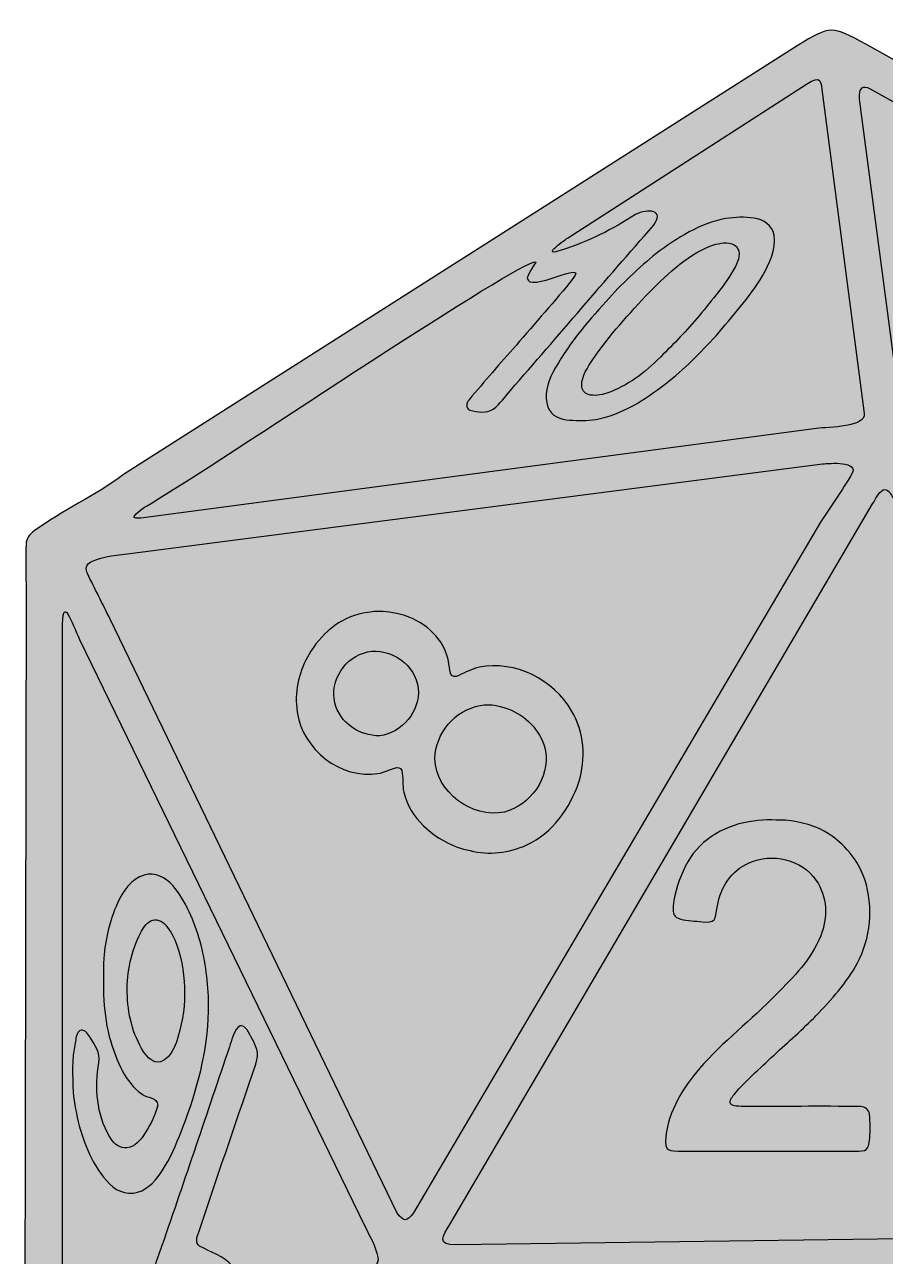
# Model space of a CAD drawing. Header units: centimetres. Extents: x 9.62 to 11.83, y -6.49 to -3.88.
# Drawn here: x 9.619 to 10.773, y -5.534 to -3.882 of the extents above; entities that cross this region are included whole.
import ezdxf

# ---------------------------------------------------------------- set-up
doc = ezdxf.new("R2010")
doc.units = ezdxf.units.CM
doc.header["$MEASUREMENT"] = 0
doc.layers.add('Layer 1', color=7, linetype='Continuous')

msp = doc.modelspace()

# ---------------------------------------------------------------- hatches: boundary and pattern name
at = {"layer": 'Layer 1', "true_color": 0x000000}
h = msp.add_hatch(color=18, dxfattribs=at)
edge = h.paths.add_edge_path()
edge.add_spline(control_points=[(10.65439, -3.91029), (10.70095, -3.88191), (10.69942, -3.88363), (10.74749, -3.90836), (10.74749, -3.90836), (11.76691, -4.47892), (11.76691, -4.47892), (11.77926, -4.48574), (11.79283, -4.49522), (11.79476, -4.51037), (11.79476, -4.51037), (11.81209, -5.77767), (11.81209, -5.77767), (11.81209, -5.81195), (11.82601, -5.88092), (11.78921, -5.89856), (11.78921, -5.89856), (10.87917, -6.44249), (10.87917, -6.44249), (10.83407, -6.46963), (10.8106, -6.48848), (10.77433, -6.46976), (10.77433, -6.46976), (9.67773, -5.90347), (9.67773, -5.90347), (9.66039, -5.89452), (9.64104, -5.88779), (9.62782, -5.8727), (9.62102, -5.86533), (9.61943, -5.85496), (9.61889, -5.84535), (9.61889, -5.84535), (9.62088, -4.64025), (9.62088, -4.64025), (9.62062, -4.61973), (9.62016, -4.5992), (9.6208, -4.57869), (9.62077, -4.57117), (9.62571, -4.56496), (9.63165, -4.56093), (9.66988, -4.53307), (9.71361, -4.51386), (9.75142, -4.48537), (9.75142, -4.48537), (10.65439, -3.91029), (10.65439, -3.91029)], knot_values=[0, 0, 0, 0, 0.0666667, 0.0666667, 0.0666667, 0.1333333, 0.1333333, 0.1333333, 0.2, 0.2, 0.2, 0.2666667, 0.2666667, 0.2666667, 0.3333333, 0.3333333, 0.3333333, 0.4, 0.4, 0.4, 0.4666667, 0.4666667, 0.4666667, 0.5333333, 0.5333333, 0.5333333, 0.6, 0.6, 0.6, 0.6666667, 0.6666667, 0.6666667, 0.7333333, 0.7333333, 0.7333333, 0.8, 0.8, 0.8, 0.8666667, 0.8666667, 0.8666667, 0.9333333, 0.9333333, 0.9333333, 1, 1, 1, 1], degree=3, periodic=1)
h = msp.add_hatch(color=18, dxfattribs=at)
edge = h.paths.add_edge_path()
edge.add_spline(control_points=[(10.66702, -3.96157), (10.66702, -3.96157), (10.34648, -4.16819), (10.34648, -4.16819), (10.33923, -4.17309), (10.30904, -4.19499), (10.33984, -4.1837), (10.3746, -4.17304), (10.40723, -4.15617), (10.43781, -4.13663), (10.45383, -4.12823), (10.47803, -4.12995), (10.4616, -4.15135), (10.39714, -4.22451), (10.3344, -4.29917), (10.26996, -4.37236), (10.26277, -4.38111), (10.25612, -4.3906), (10.24696, -4.39747), (10.23777, -4.40356), (10.22566, -4.40183), (10.21566, -4.39902), (10.20952, -4.39676), (10.21079, -4.38869), (10.21465, -4.3849), (10.23531, -4.36038), (10.25614, -4.33606), (10.27759, -4.31224), (10.30282, -4.28184), (10.32995, -4.25307), (10.35422, -4.22192), (10.37526, -4.19593), (10.29274, -4.24357), (10.29268, -4.22142), (10.29607, -4.2068), (10.31459, -4.19412), (10.29547, -4.20259), (10.23335, -4.23012), (9.85159, -4.48754), (9.78237, -4.52746), (9.77711, -4.53049), (9.75281, -4.5466), (9.77443, -4.54373), (9.77443, -4.54373), (10.68018, -4.42359), (10.68018, -4.42359), (10.69689, -4.42137), (10.74671, -4.4217), (10.74433, -4.40341), (10.74433, -4.40341), (10.68842, -3.97545), (10.68842, -3.97545), (10.68603, -3.95709), (10.68702, -3.94868), (10.66702, -3.96157)], knot_values=[0, 0, 0, 0, 0.0555556, 0.0555556, 0.0555556, 0.1111111, 0.1111111, 0.1111111, 0.1666667, 0.1666667, 0.1666667, 0.2222222, 0.2222222, 0.2222222, 0.2777778, 0.2777778, 0.2777778, 0.3333333, 0.3333333, 0.3333333, 0.3888889, 0.3888889, 0.3888889, 0.4444444, 0.4444444, 0.4444444, 0.5, 0.5, 0.5, 0.5555556, 0.5555556, 0.5555556, 0.6111111, 0.6111111, 0.6111111, 0.6666667, 0.6666667, 0.6666667, 0.7222222, 0.7222222, 0.7222222, 0.7777778, 0.7777778, 0.7777778, 0.8333333, 0.8333333, 0.8333333, 0.8888889, 0.8888889, 0.8888889, 0.9444444, 0.9444444, 0.9444444, 1, 1, 1, 1], degree=3, periodic=1)
h = msp.add_hatch(color=18, dxfattribs=at)
edge = h.paths.add_edge_path()
edge.add_spline(control_points=[(10.74021, -3.99874), (10.74021, -3.99874), (10.7933, -4.40104), (10.7933, -4.40104), (10.7969, -4.4175), (10.82242, -4.41477), (10.83607, -4.41615), (10.83607, -4.41615), (11.61496, -4.48366), (11.61496, -4.48366), (11.62978, -4.48494), (11.68854, -4.491), (11.65674, -4.47324), (11.65674, -4.47324), (10.75207, -3.96806), (10.75207, -3.96806), (10.73151, -3.95658), (10.73899, -3.98954), (10.74021, -3.99874)], knot_values=[0, 0, 0, 0, 0.1666667, 0.1666667, 0.1666667, 0.3333333, 0.3333333, 0.3333333, 0.5, 0.5, 0.5, 0.6666667, 0.6666667, 0.6666667, 0.8333333, 0.8333333, 0.8333333, 1, 1, 1, 1], degree=3, periodic=1)
h = msp.add_hatch(color=18, dxfattribs=at)
edge = h.paths.add_edge_path()
edge.add_spline(control_points=[(10.55876, -4.142), (10.57126, -4.13988), (10.58418, -4.13977), (10.59677, -4.14139), (10.60881, -4.14319), (10.62147, -4.15122), (10.62346, -4.16409), (10.62675, -4.1837), (10.6169, -4.20199), (10.60802, -4.2187), (10.59048, -4.2478), (10.56734, -4.27289), (10.54584, -4.29904), (10.52431, -4.32161), (10.50299, -4.3447), (10.47788, -4.36341), (10.45029, -4.38512), (10.41947, -4.40484), (10.38443, -4.41144), (10.37278, -4.41315), (10.36093, -4.41271), (10.3492, -4.41238), (10.33755, -4.41192), (10.32486, -4.4065), (10.32027, -4.39503), (10.31468, -4.3795), (10.31988, -4.36253), (10.3269, -4.34834), (10.3458, -4.31318), (10.37151, -4.28221), (10.39857, -4.25309), (10.41868, -4.22945), (10.44171, -4.20848), (10.4656, -4.18874), (10.49352, -4.16795), (10.52396, -4.14832), (10.55876, -4.142)], knot_values=[0, 0, 0, 0, 0.0833333, 0.0833333, 0.0833333, 0.1666667, 0.1666667, 0.1666667, 0.25, 0.25, 0.25, 0.3333333, 0.3333333, 0.3333333, 0.4166667, 0.4166667, 0.4166667, 0.5, 0.5, 0.5, 0.5833333, 0.5833333, 0.5833333, 0.6666667, 0.6666667, 0.6666667, 0.75, 0.75, 0.75, 0.8333333, 0.8333333, 0.8333333, 0.9166667, 0.9166667, 0.9166667, 1, 1, 1, 1], degree=3, periodic=1)
h = msp.add_hatch(color=18, dxfattribs=at)
edge = h.paths.add_edge_path()
edge.add_spline(control_points=[(10.54545, -4.1765), (10.50959, -4.1876), (10.48228, -4.21491), (10.45636, -4.2407), (10.42936, -4.26938), (10.4025, -4.29847), (10.38032, -4.33112), (10.37379, -4.34185), (10.36536, -4.35275), (10.36563, -4.36593), (10.36545, -4.37132), (10.36916, -4.37621), (10.37425, -4.37779), (10.38247, -4.38045), (10.3914, -4.37863), (10.3994, -4.37604), (10.42701, -4.36648), (10.45086, -4.34843), (10.47106, -4.32766), (10.48932, -4.31018), (10.50652, -4.2916), (10.52306, -4.27246), (10.54028, -4.25118), (10.55839, -4.2303), (10.57166, -4.20622), (10.57552, -4.19813), (10.57975, -4.18729), (10.57295, -4.17955), (10.56569, -4.17249), (10.55435, -4.17424), (10.54545, -4.1765)], knot_values=[0, 0, 0, 0, 0.1, 0.1, 0.1, 0.2, 0.2, 0.2, 0.3, 0.3, 0.3, 0.4, 0.4, 0.4, 0.5, 0.5, 0.5, 0.6, 0.6, 0.6, 0.7, 0.7, 0.7, 0.8, 0.8, 0.8, 0.9, 0.9, 0.9, 1, 1, 1, 1], degree=3, periodic=1)
h = msp.add_hatch(color=18, dxfattribs=at)
edge = h.paths.add_edge_path()
edge.add_spline(control_points=[(10.68829, -4.47109), (10.68829, -4.47109), (9.76344, -4.59067), (9.76344, -4.59067), (9.74471, -4.59339), (9.72515, -4.5942), (9.70771, -4.60227), (9.70153, -4.60486), (9.6999, -4.61258), (9.70319, -4.61813), (9.71302, -4.63859), (9.72348, -4.65874), (9.7335, -4.6791), (9.7335, -4.6791), (10.11769, -5.47492), (10.11769, -5.47492), (10.12704, -5.48797), (10.13094, -5.4874), (10.14028, -5.47527), (10.14028, -5.47527), (10.6857, -4.54908), (10.6857, -4.54908), (10.6993, -4.52726), (10.71472, -4.50684), (10.72777, -4.48434), (10.73774, -4.46714), (10.69783, -4.46986), (10.68829, -4.47109)], knot_values=[0, 0, 0, 0, 0.1111111, 0.1111111, 0.1111111, 0.2222222, 0.2222222, 0.2222222, 0.3333333, 0.3333333, 0.3333333, 0.4444444, 0.4444444, 0.4444444, 0.5555556, 0.5555556, 0.5555556, 0.6666667, 0.6666667, 0.6666667, 0.7777778, 0.7777778, 0.7777778, 0.8888889, 0.8888889, 0.8888889, 1, 1, 1, 1], degree=3, periodic=1)
h = msp.add_hatch(color=18, dxfattribs=at)
edge = h.paths.add_edge_path()
edge.add_spline(control_points=[(10.75547, -4.52469), (10.75547, -4.52469), (10.18894, -5.49093), (10.18894, -5.49093), (10.1793, -5.50738), (10.16988, -5.51843), (10.19785, -5.51806), (10.19785, -5.51806), (11.39336, -5.50227), (11.39336, -5.50227), (11.39654, -5.50216), (11.39902, -5.49997), (11.40154, -5.49832), (11.40058, -5.48986), (11.3956, -5.48282), (11.39091, -5.47602), (11.39091, -5.47602), (10.78185, -4.51452), (10.78185, -4.51452), (10.77927, -4.51018), (10.77565, -4.50454), (10.76975, -4.50564), (10.76264, -4.5098), (10.75983, -4.51814), (10.75547, -4.52469)], knot_values=[0, 0, 0, 0, 0.125, 0.125, 0.125, 0.25, 0.25, 0.25, 0.375, 0.375, 0.375, 0.5, 0.5, 0.5, 0.625, 0.625, 0.625, 0.75, 0.75, 0.75, 0.875, 0.875, 0.875, 1, 1, 1, 1], degree=3, periodic=1)
h = msp.add_hatch(color=18, dxfattribs=at)
edge = h.paths.add_edge_path()
edge.add_spline(control_points=[(9.66948, -4.69504), (9.66948, -4.69504), (9.66948, -5.78953), (9.66948, -5.78953), (9.66948, -5.80559), (9.67273, -5.80506), (9.68569, -5.79708), (9.68569, -5.79708), (10.07812, -5.55541), (10.07812, -5.55541), (10.08503, -5.55074), (10.0942, -5.5446), (10.09247, -5.53495), (10.08946, -5.52001), (10.08133, -5.50676), (10.07496, -5.4931), (10.07496, -5.4931), (9.69258, -4.70627), (9.69258, -4.70627), (9.6818, -4.68505), (9.66908, -4.64136), (9.66948, -4.69504)], knot_values=[0, 0, 0, 0, 0.1428571, 0.1428571, 0.1428571, 0.2857143, 0.2857143, 0.2857143, 0.4285714, 0.4285714, 0.4285714, 0.5714286, 0.5714286, 0.5714286, 0.7142857, 0.7142857, 0.7142857, 0.8571429, 0.8571429, 0.8571429, 1, 1, 1, 1], degree=3, periodic=1)
h = msp.add_hatch(color=18, dxfattribs=at)
edge = h.paths.add_edge_path()
edge.add_spline(control_points=[(10.07843, -4.67043), (10.08964, -4.6678), (10.10115, -4.66839), (10.11231, -4.67085), (10.14151, -4.67467), (10.16936, -4.69294), (10.18201, -4.71989), (10.18697, -4.72987), (10.1873, -4.74116), (10.18969, -4.7518), (10.19046, -4.75709), (10.19701, -4.75698), (10.20066, -4.75481), (10.20958, -4.75042), (10.21855, -4.74581), (10.22838, -4.74377), (10.27654, -4.73417), (10.32789, -4.75996), (10.35207, -4.80202), (10.36883, -4.83054), (10.37186, -4.8664), (10.36162, -4.89767), (10.35023, -4.93307), (10.32615, -4.9659), (10.292, -4.98202), (10.2683, -4.99233), (10.24121, -4.99614), (10.21594, -4.98965), (10.19234, -4.98529), (10.17087, -4.97281), (10.15364, -4.95636), (10.1408, -4.94414), (10.13116, -4.92838), (10.12712, -4.91109), (10.12493, -4.90162), (10.12666, -4.89171), (10.1244, -4.88227), (10.12324, -4.8778), (10.11804, -4.87758), (10.11447, -4.87914), (10.1046, -4.88267), (10.0947, -4.88725), (10.08396, -4.88686), (10.03263, -4.88982), (9.98491, -4.84492), (9.98318, -4.79382), (9.9814, -4.76853), (9.98923, -4.74325), (10.00263, -4.72198), (10.0195, -4.69555), (10.04645, -4.6739), (10.07843, -4.67043)], knot_values=[0, 0, 0, 0, 0.0588235, 0.0588235, 0.0588235, 0.1176471, 0.1176471, 0.1176471, 0.1764706, 0.1764706, 0.1764706, 0.2352941, 0.2352941, 0.2352941, 0.2941176, 0.2941176, 0.2941176, 0.3529412, 0.3529412, 0.3529412, 0.4117647, 0.4117647, 0.4117647, 0.4705882, 0.4705882, 0.4705882, 0.5294118, 0.5294118, 0.5294118, 0.5882353, 0.5882353, 0.5882353, 0.6470588, 0.6470588, 0.6470588, 0.7058824, 0.7058824, 0.7058824, 0.7647059, 0.7647059, 0.7647059, 0.8235294, 0.8235294, 0.8235294, 0.8823529, 0.8823529, 0.8823529, 0.9411765, 0.9411765, 0.9411765, 1, 1, 1, 1], degree=3, periodic=1)
h = msp.add_hatch(color=18, dxfattribs=at)
edge = h.paths.add_edge_path()
edge.add_spline(control_points=[(10.07852, -4.72316), (10.04869, -4.72921), (10.02733, -4.76169), (10.03472, -4.79139), (10.04099, -4.81797), (10.0681, -4.83633), (10.09481, -4.83554), (10.12479, -4.83198), (10.14942, -4.80227), (10.14635, -4.77204), (10.14284, -4.74062), (10.10927, -4.71676), (10.07852, -4.72316)], knot_values=[0, 0, 0, 0, 0.25, 0.25, 0.25, 0.5, 0.5, 0.5, 0.75, 0.75, 0.75, 1, 1, 1, 1], degree=3, periodic=1)
h = msp.add_hatch(color=18, dxfattribs=at)
edge = h.paths.add_edge_path()
edge.add_spline(control_points=[(10.22945, -4.79516), (10.19579, -4.80047), (10.1696, -4.8324), (10.16879, -4.86605), (10.17037, -4.9112), (10.21814, -4.94682), (10.26189, -4.93785), (10.29674, -4.92919), (10.32308, -4.89197), (10.317, -4.85611), (10.3124, -4.8317), (10.29387, -4.81141), (10.27156, -4.80141), (10.25827, -4.79641), (10.24371, -4.79146), (10.22945, -4.79516)], knot_values=[0, 0, 0, 0, 0.2, 0.2, 0.2, 0.4, 0.4, 0.4, 0.6, 0.6, 0.6, 0.8, 0.8, 0.8, 1, 1, 1, 1], degree=3, periodic=1)
h = msp.add_hatch(color=18, dxfattribs=at)
edge = h.paths.add_edge_path()
edge.add_spline(control_points=[(10.58958, -4.95107), (10.6057, -4.94739), (10.62237, -4.94853), (10.63877, -4.94893), (10.65928, -4.95097), (10.68, -4.95614), (10.69746, -4.96755), (10.71713, -4.98082), (10.73345, -4.99952), (10.74257, -5.02154), (10.75692, -5.05775), (10.75415, -5.09964), (10.73808, -5.13482), (10.72439, -5.16202), (10.70424, -5.18529), (10.68331, -5.20715), (10.66542, -5.22575), (10.6462, -5.24299), (10.62693, -5.26014), (10.608, -5.27909), (10.58701, -5.29606), (10.56977, -5.3167), (10.56714, -5.32032), (10.56284, -5.32493), (10.56545, -5.32969), (10.56944, -5.33269), (10.57473, -5.33243), (10.57947, -5.33263), (10.63285, -5.33306), (10.68623, -5.33184), (10.73959, -5.33291), (10.74534, -5.33278), (10.75067, -5.33703), (10.75122, -5.34289), (10.75257, -5.35351), (10.75214, -5.3643), (10.75181, -5.375), (10.74987, -5.39309), (10.74782, -5.39201), (10.73084, -5.39281), (10.65412, -5.39287), (10.57738, -5.39279), (10.50066, -5.39283), (10.48262, -5.3917), (10.47645, -5.39462), (10.47838, -5.37291), (10.48222, -5.33835), (10.50132, -5.3078), (10.52334, -5.28181), (10.55486, -5.24589), (10.59302, -5.21674), (10.62627, -5.18257), (10.64967, -5.15936), (10.67345, -5.13493), (10.68592, -5.10385), (10.69551, -5.07995), (10.69509, -5.05062), (10.67961, -5.02926), (10.66068, -5.00106), (10.62026, -4.99213), (10.58999, -5.00612), (10.56653, -5.0156), (10.55115, -5.03929), (10.54769, -5.0638), (10.54319, -5.08363), (10.54771, -5.0871), (10.52347, -5.08486), (10.51395, -5.0833), (10.50393, -5.08381), (10.49483, -5.08034), (10.48818, -5.07777), (10.48764, -5.06964), (10.48829, -5.06359), (10.48998, -5.0451), (10.49641, -5.02729), (10.50448, -5.01071), (10.5204, -4.97807), (10.55407, -4.95623), (10.58958, -4.95107)], knot_values=[0, 0, 0, 0, 0.0384615, 0.0384615, 0.0384615, 0.0769231, 0.0769231, 0.0769231, 0.1153846, 0.1153846, 0.1153846, 0.1538462, 0.1538462, 0.1538462, 0.1923077, 0.1923077, 0.1923077, 0.2307692, 0.2307692, 0.2307692, 0.2692308, 0.2692308, 0.2692308, 0.3076923, 0.3076923, 0.3076923, 0.3461538, 0.3461538, 0.3461538, 0.3846154, 0.3846154, 0.3846154, 0.4230769, 0.4230769, 0.4230769, 0.4615385, 0.4615385, 0.4615385, 0.5, 0.5, 0.5, 0.5384615, 0.5384615, 0.5384615, 0.5769231, 0.5769231, 0.5769231, 0.6153846, 0.6153846, 0.6153846, 0.6538462, 0.6538462, 0.6538462, 0.6923077, 0.6923077, 0.6923077, 0.7307692, 0.7307692, 0.7307692, 0.7692308, 0.7692308, 0.7692308, 0.8076923, 0.8076923, 0.8076923, 0.8461538, 0.8461538, 0.8461538, 0.8846154, 0.8846154, 0.8846154, 0.9230769, 0.9230769, 0.9230769, 0.9615385, 0.9615385, 0.9615385, 1, 1, 1, 1], degree=3, periodic=1)
h = msp.add_hatch(color=18, dxfattribs=at)
edge = h.paths.add_edge_path()
edge.add_spline(control_points=[(9.77932, -5.02233), (9.79338, -5.01823), (9.80803, -5.02582), (9.81731, -5.03615), (9.83547, -5.05775), (9.84639, -5.08442), (9.85402, -5.11133), (9.86146, -5.13866), (9.86516, -5.16696), (9.86542, -5.19516), (9.86593, -5.24853), (9.85288, -5.30142), (9.83433, -5.35142), (9.82705, -5.37002), (9.82068, -5.3891), (9.81066, -5.40647), (9.80285, -5.42005), (9.79424, -5.43397), (9.78099, -5.44292), (9.76798, -5.45183), (9.74921, -5.45062), (9.73719, -5.44051), (9.72486, -5.42996), (9.71556, -5.41636), (9.70852, -5.40184), (9.69433, -5.37443), (9.68729, -5.34388), (9.68385, -5.31337), (9.68308, -5.29152), (9.68207, -5.26935), (9.68653, -5.24779), (9.68778, -5.24231), (9.6876, -5.23536), (9.69225, -5.23146), (9.69839, -5.22779), (9.70324, -5.23468), (9.7062, -5.23915), (9.71249, -5.24959), (9.72089, -5.26084), (9.71844, -5.27381), (9.71267, -5.3071), (9.71524, -5.34311), (9.7325, -5.37283), (9.73679, -5.38017), (9.7434, -5.38783), (9.75263, -5.388), (9.76324, -5.38923), (9.77162, -5.38103), (9.77711, -5.37294), (9.78583, -5.36009), (9.79384, -5.34614), (9.79726, -5.33087), (9.79735, -5.31975), (9.78287, -5.32157), (9.77623, -5.31637), (9.75318, -5.29975), (9.74223, -5.27194), (9.73427, -5.24564), (9.72335, -5.20946), (9.72392, -5.17131), (9.72493, -5.13392), (9.72715, -5.10857), (9.73258, -5.08332), (9.74329, -5.06014), (9.75041, -5.04402), (9.76158, -5.02762), (9.77932, -5.02233)], knot_values=[0, 0, 0, 0, 0.0454545, 0.0454545, 0.0454545, 0.0909091, 0.0909091, 0.0909091, 0.1363636, 0.1363636, 0.1363636, 0.1818182, 0.1818182, 0.1818182, 0.2272727, 0.2272727, 0.2272727, 0.2727273, 0.2727273, 0.2727273, 0.3181818, 0.3181818, 0.3181818, 0.3636364, 0.3636364, 0.3636364, 0.4090909, 0.4090909, 0.4090909, 0.4545455, 0.4545455, 0.4545455, 0.5, 0.5, 0.5, 0.5454545, 0.5454545, 0.5454545, 0.5909091, 0.5909091, 0.5909091, 0.6363636, 0.6363636, 0.6363636, 0.6818182, 0.6818182, 0.6818182, 0.7272727, 0.7272727, 0.7272727, 0.7727273, 0.7727273, 0.7727273, 0.8181818, 0.8181818, 0.8181818, 0.8636364, 0.8636364, 0.8636364, 0.9090909, 0.9090909, 0.9090909, 0.9545455, 0.9545455, 0.9545455, 1, 1, 1, 1], degree=3, periodic=1)
h = msp.add_hatch(color=18, dxfattribs=at)
edge = h.paths.add_edge_path()
edge.add_spline(control_points=[(9.7882, -5.08383), (9.78175, -5.08736), (9.77759, -5.09381), (9.77421, -5.10015), (9.76147, -5.12458), (9.75581, -5.15241), (9.75647, -5.17987), (9.75671, -5.20759), (9.76346, -5.23575), (9.7784, -5.25931), (9.78331, -5.2667), (9.79114, -5.27532), (9.80101, -5.27286), (9.81239, -5.2688), (9.81801, -5.25687), (9.82224, -5.24643), (9.83672, -5.2047), (9.83709, -5.15827), (9.82305, -5.11638), (9.81948, -5.1067), (9.81467, -5.09732), (9.80792, -5.08949), (9.80323, -5.08405), (9.79511, -5.07986), (9.7882, -5.08383)], knot_values=[0, 0, 0, 0, 0.125, 0.125, 0.125, 0.25, 0.25, 0.25, 0.375, 0.375, 0.375, 0.5, 0.5, 0.5, 0.625, 0.625, 0.625, 0.75, 0.75, 0.75, 0.875, 0.875, 0.875, 1, 1, 1, 1], degree=3, periodic=1)
h = msp.add_hatch(color=18, dxfattribs=at)
edge = h.paths.add_edge_path()
edge.add_spline(control_points=[(9.90475, -5.22663), (9.90859, -5.22224), (9.91469, -5.22582), (9.91697, -5.23003), (9.92201, -5.23843), (9.92703, -5.24705), (9.93008, -5.25641), (9.9333, -5.26703), (9.92795, -5.27747), (9.92475, -5.2874), (9.90063, -5.35866), (9.87608, -5.42978), (9.8522, -5.50115), (9.85003, -5.50701), (9.84672, -5.51565), (9.85332, -5.51993), (9.86799, -5.52837), (9.88595, -5.53286), (9.89688, -5.5467), (9.90225, -5.55362), (9.89907, -5.56254), (9.89661, -5.56995), (9.89402, -5.57695), (9.89238, -5.58489), (9.88677, -5.59018), (9.88113, -5.59429), (9.87435, -5.59035), (9.86911, -5.58761), (9.85639, -5.58081), (9.84161, -5.5739), (9.82698, -5.57868), (9.81952, -5.58035), (9.81092, -5.58612), (9.8036, -5.5812), (9.79504, -5.57357), (9.79048, -5.56129), (9.79292, -5.54995), (9.79515, -5.53942), (9.79941, -5.52949), (9.80285, -5.51933), (9.83345, -5.43055), (9.86339, -5.34157), (9.89343, -5.2526), (9.89668, -5.2438), (9.89856, -5.23395), (9.90475, -5.22663)], knot_values=[0, 0, 0, 0, 0.0666667, 0.0666667, 0.0666667, 0.1333333, 0.1333333, 0.1333333, 0.2, 0.2, 0.2, 0.2666667, 0.2666667, 0.2666667, 0.3333333, 0.3333333, 0.3333333, 0.4, 0.4, 0.4, 0.4666667, 0.4666667, 0.4666667, 0.5333333, 0.5333333, 0.5333333, 0.6, 0.6, 0.6, 0.6666667, 0.6666667, 0.6666667, 0.7333333, 0.7333333, 0.7333333, 0.8, 0.8, 0.8, 0.8666667, 0.8666667, 0.8666667, 0.9333333, 0.9333333, 0.9333333, 1, 1, 1, 1], degree=3, periodic=1)

# ---------------------------------------------------------------- linework, layer by layer
at = {"layer": 'Layer 1'}
for points, knots in [([(10.65439, -3.91029), (10.70095, -3.88191), (10.69942, -3.88363), (10.74749, -3.90836), (10.74749, -3.90836), (11.76691, -4.47892), (11.76691, -4.47892), (11.77926, -4.48574), (11.79283, -4.49522), (11.79476, -4.51037), (11.79476, -4.51037), (11.81209, -5.77767), (11.81209, -5.77767), (11.81209, -5.81195), (11.82601, -5.88092), (11.78921, -5.89856), (11.78921, -5.89856), (10.87917, -6.44249), (10.87917, -6.44249), (10.83407, -6.46963), (10.8106, -6.48848), (10.77433, -6.46976), (10.77433, -6.46976), (9.67773, -5.90347), (9.67773, -5.90347), (9.66039, -5.89452), (9.64104, -5.88779), (9.62782, -5.8727), (9.62102, -5.86533), (9.61943, -5.85496), (9.61889, -5.84535), (9.61889, -5.84535), (9.62088, -4.64025), (9.62088, -4.64025), (9.62062, -4.61973), (9.62016, -4.5992), (9.6208, -4.57869), (9.62077, -4.57117), (9.62571, -4.56496), (9.63165, -4.56093), (9.66988, -4.53307), (9.71361, -4.51386), (9.75142, -4.48537), (9.75142, -4.48537), (10.65439, -3.91029), (10.65439, -3.91029)], [0, 0, 0, 0, 0.0666667, 0.0666667, 0.0666667, 0.1333333, 0.1333333, 0.1333333, 0.2, 0.2, 0.2, 0.2666667, 0.2666667, 0.2666667, 0.3333333, 0.3333333, 0.3333333, 0.4, 0.4, 0.4, 0.4666667, 0.4666667, 0.4666667, 0.5333333, 0.5333333, 0.5333333, 0.6, 0.6, 0.6, 0.6666667, 0.6666667, 0.6666667, 0.7333333, 0.7333333, 0.7333333, 0.8, 0.8, 0.8, 0.8666667, 0.8666667, 0.8666667, 0.9333333, 0.9333333, 0.9333333, 1, 1, 1, 1]), ([(10.66702, -3.96157), (10.66702, -3.96157), (10.34648, -4.16819), (10.34648, -4.16819), (10.33923, -4.17309), (10.30904, -4.19499), (10.33984, -4.1837), (10.3746, -4.17304), (10.40723, -4.15617), (10.43781, -4.13663), (10.45383, -4.12823), (10.47803, -4.12995), (10.4616, -4.15135), (10.39714, -4.22451), (10.3344, -4.29917), (10.26996, -4.37236), (10.26277, -4.38111), (10.25612, -4.3906), (10.24696, -4.39747), (10.23777, -4.40356), (10.22566, -4.40183), (10.21566, -4.39902), (10.20952, -4.39676), (10.21079, -4.38869), (10.21465, -4.3849), (10.23531, -4.36038), (10.25614, -4.33606), (10.27759, -4.31224), (10.30282, -4.28184), (10.32995, -4.25307), (10.35422, -4.22192), (10.37526, -4.19593), (10.29274, -4.24357), (10.29268, -4.22142), (10.29607, -4.2068), (10.31459, -4.19412), (10.29547, -4.20259), (10.23335, -4.23012), (9.85159, -4.48754), (9.78237, -4.52746), (9.77711, -4.53049), (9.75281, -4.5466), (9.77443, -4.54373), (9.77443, -4.54373), (10.68018, -4.42359), (10.68018, -4.42359), (10.69689, -4.42137), (10.74671, -4.4217), (10.74433, -4.40341), (10.74433, -4.40341), (10.68842, -3.97545), (10.68842, -3.97545), (10.68603, -3.95709), (10.68702, -3.94868), (10.66702, -3.96157)], [0, 0, 0, 0, 0.0555556, 0.0555556, 0.0555556, 0.1111111, 0.1111111, 0.1111111, 0.1666667, 0.1666667, 0.1666667, 0.2222222, 0.2222222, 0.2222222, 0.2777778, 0.2777778, 0.2777778, 0.3333333, 0.3333333, 0.3333333, 0.3888889, 0.3888889, 0.3888889, 0.4444444, 0.4444444, 0.4444444, 0.5, 0.5, 0.5, 0.5555556, 0.5555556, 0.5555556, 0.6111111, 0.6111111, 0.6111111, 0.6666667, 0.6666667, 0.6666667, 0.7222222, 0.7222222, 0.7222222, 0.7777778, 0.7777778, 0.7777778, 0.8333333, 0.8333333, 0.8333333, 0.8888889, 0.8888889, 0.8888889, 0.9444444, 0.9444444, 0.9444444, 1, 1, 1, 1]), ([(10.74021, -3.99874), (10.74021, -3.99874), (10.7933, -4.40104), (10.7933, -4.40104), (10.7969, -4.4175), (10.82242, -4.41477), (10.83607, -4.41615), (10.83607, -4.41615), (11.61496, -4.48366), (11.61496, -4.48366), (11.62978, -4.48494), (11.68854, -4.491), (11.65674, -4.47324), (11.65674, -4.47324), (10.75207, -3.96806), (10.75207, -3.96806), (10.73151, -3.95658), (10.73899, -3.98954), (10.74021, -3.99874)], [0, 0, 0, 0, 0.1666667, 0.1666667, 0.1666667, 0.3333333, 0.3333333, 0.3333333, 0.5, 0.5, 0.5, 0.6666667, 0.6666667, 0.6666667, 0.8333333, 0.8333333, 0.8333333, 1, 1, 1, 1]), ([(10.55876, -4.142), (10.57126, -4.13988), (10.58418, -4.13977), (10.59677, -4.14139), (10.60881, -4.14319), (10.62147, -4.15122), (10.62346, -4.16409), (10.62675, -4.1837), (10.6169, -4.20199), (10.60802, -4.2187), (10.59048, -4.2478), (10.56734, -4.27289), (10.54584, -4.29904), (10.52431, -4.32161), (10.50299, -4.3447), (10.47788, -4.36341), (10.45029, -4.38512), (10.41947, -4.40484), (10.38443, -4.41144), (10.37278, -4.41315), (10.36093, -4.41271), (10.3492, -4.41238), (10.33755, -4.41192), (10.32486, -4.4065), (10.32027, -4.39503), (10.31468, -4.3795), (10.31988, -4.36253), (10.3269, -4.34834), (10.3458, -4.31318), (10.37151, -4.28221), (10.39857, -4.25309), (10.41868, -4.22945), (10.44171, -4.20848), (10.4656, -4.18874), (10.49352, -4.16795), (10.52396, -4.14832), (10.55876, -4.142)], [0, 0, 0, 0, 0.0833333, 0.0833333, 0.0833333, 0.1666667, 0.1666667, 0.1666667, 0.25, 0.25, 0.25, 0.3333333, 0.3333333, 0.3333333, 0.4166667, 0.4166667, 0.4166667, 0.5, 0.5, 0.5, 0.5833333, 0.5833333, 0.5833333, 0.6666667, 0.6666667, 0.6666667, 0.75, 0.75, 0.75, 0.8333333, 0.8333333, 0.8333333, 0.9166667, 0.9166667, 0.9166667, 1, 1, 1, 1]), ([(10.54545, -4.1765), (10.50959, -4.1876), (10.48228, -4.21491), (10.45636, -4.2407), (10.42936, -4.26938), (10.4025, -4.29847), (10.38032, -4.33112), (10.37379, -4.34185), (10.36536, -4.35275), (10.36563, -4.36593), (10.36545, -4.37132), (10.36916, -4.37621), (10.37425, -4.37779), (10.38247, -4.38045), (10.3914, -4.37863), (10.3994, -4.37604), (10.42701, -4.36648), (10.45086, -4.34843), (10.47106, -4.32766), (10.48932, -4.31018), (10.50652, -4.2916), (10.52306, -4.27246), (10.54028, -4.25118), (10.55839, -4.2303), (10.57166, -4.20622), (10.57552, -4.19813), (10.57975, -4.18729), (10.57295, -4.17955), (10.56569, -4.17249), (10.55435, -4.17424), (10.54545, -4.1765)], [0, 0, 0, 0, 0.1, 0.1, 0.1, 0.2, 0.2, 0.2, 0.3, 0.3, 0.3, 0.4, 0.4, 0.4, 0.5, 0.5, 0.5, 0.6, 0.6, 0.6, 0.7, 0.7, 0.7, 0.8, 0.8, 0.8, 0.9, 0.9, 0.9, 1, 1, 1, 1]), ([(10.68829, -4.47109), (10.68829, -4.47109), (9.76344, -4.59067), (9.76344, -4.59067), (9.74471, -4.59339), (9.72515, -4.5942), (9.70771, -4.60227), (9.70153, -4.60486), (9.6999, -4.61258), (9.70319, -4.61813), (9.71302, -4.63859), (9.72348, -4.65874), (9.7335, -4.6791), (9.7335, -4.6791), (10.11769, -5.47492), (10.11769, -5.47492), (10.12704, -5.48797), (10.13094, -5.4874), (10.14028, -5.47527), (10.14028, -5.47527), (10.6857, -4.54908), (10.6857, -4.54908), (10.6993, -4.52726), (10.71472, -4.50684), (10.72777, -4.48434), (10.73774, -4.46714), (10.69783, -4.46986), (10.68829, -4.47109)], [0, 0, 0, 0, 0.1111111, 0.1111111, 0.1111111, 0.2222222, 0.2222222, 0.2222222, 0.3333333, 0.3333333, 0.3333333, 0.4444444, 0.4444444, 0.4444444, 0.5555556, 0.5555556, 0.5555556, 0.6666667, 0.6666667, 0.6666667, 0.7777778, 0.7777778, 0.7777778, 0.8888889, 0.8888889, 0.8888889, 1, 1, 1, 1]), ([(10.75547, -4.52469), (10.75547, -4.52469), (10.18894, -5.49093), (10.18894, -5.49093), (10.1793, -5.50738), (10.16988, -5.51843), (10.19785, -5.51806), (10.19785, -5.51806), (11.39336, -5.50227), (11.39336, -5.50227), (11.39654, -5.50216), (11.39902, -5.49997), (11.40154, -5.49832), (11.40058, -5.48986), (11.3956, -5.48282), (11.39091, -5.47602), (11.39091, -5.47602), (10.78185, -4.51452), (10.78185, -4.51452), (10.77927, -4.51018), (10.77565, -4.50454), (10.76975, -4.50564), (10.76264, -4.5098), (10.75983, -4.51814), (10.75547, -4.52469)], [0, 0, 0, 0, 0.125, 0.125, 0.125, 0.25, 0.25, 0.25, 0.375, 0.375, 0.375, 0.5, 0.5, 0.5, 0.625, 0.625, 0.625, 0.75, 0.75, 0.75, 0.875, 0.875, 0.875, 1, 1, 1, 1]), ([(9.66948, -4.69504), (9.66948, -4.69504), (9.66948, -5.78953), (9.66948, -5.78953), (9.66948, -5.80559), (9.67273, -5.80506), (9.68569, -5.79708), (9.68569, -5.79708), (10.07812, -5.55541), (10.07812, -5.55541), (10.08503, -5.55074), (10.0942, -5.5446), (10.09247, -5.53495), (10.08946, -5.52001), (10.08133, -5.50676), (10.07496, -5.4931), (10.07496, -5.4931), (9.69258, -4.70627), (9.69258, -4.70627), (9.6818, -4.68505), (9.66908, -4.64136), (9.66948, -4.69504)], [0, 0, 0, 0, 0.1428571, 0.1428571, 0.1428571, 0.2857143, 0.2857143, 0.2857143, 0.4285714, 0.4285714, 0.4285714, 0.5714286, 0.5714286, 0.5714286, 0.7142857, 0.7142857, 0.7142857, 0.8571429, 0.8571429, 0.8571429, 1, 1, 1, 1]), ([(10.07843, -4.67043), (10.08964, -4.6678), (10.10115, -4.66839), (10.11231, -4.67085), (10.14151, -4.67467), (10.16936, -4.69294), (10.18201, -4.71989), (10.18697, -4.72987), (10.1873, -4.74116), (10.18969, -4.7518), (10.19046, -4.75709), (10.19701, -4.75698), (10.20066, -4.75481), (10.20958, -4.75042), (10.21855, -4.74581), (10.22838, -4.74377), (10.27654, -4.73417), (10.32789, -4.75996), (10.35207, -4.80202), (10.36883, -4.83054), (10.37186, -4.8664), (10.36162, -4.89767), (10.35023, -4.93307), (10.32615, -4.9659), (10.292, -4.98202), (10.2683, -4.99233), (10.24121, -4.99614), (10.21594, -4.98965), (10.19234, -4.98529), (10.17087, -4.97281), (10.15364, -4.95636), (10.1408, -4.94414), (10.13116, -4.92838), (10.12712, -4.91109), (10.12493, -4.90162), (10.12666, -4.89171), (10.1244, -4.88227), (10.12324, -4.8778), (10.11804, -4.87758), (10.11447, -4.87914), (10.1046, -4.88267), (10.0947, -4.88725), (10.08396, -4.88686), (10.03263, -4.88982), (9.98491, -4.84492), (9.98318, -4.79382), (9.9814, -4.76853), (9.98923, -4.74325), (10.00263, -4.72198), (10.0195, -4.69555), (10.04645, -4.6739), (10.07843, -4.67043)], [0, 0, 0, 0, 0.0588235, 0.0588235, 0.0588235, 0.1176471, 0.1176471, 0.1176471, 0.1764706, 0.1764706, 0.1764706, 0.2352941, 0.2352941, 0.2352941, 0.2941176, 0.2941176, 0.2941176, 0.3529412, 0.3529412, 0.3529412, 0.4117647, 0.4117647, 0.4117647, 0.4705882, 0.4705882, 0.4705882, 0.5294118, 0.5294118, 0.5294118, 0.5882353, 0.5882353, 0.5882353, 0.6470588, 0.6470588, 0.6470588, 0.7058824, 0.7058824, 0.7058824, 0.7647059, 0.7647059, 0.7647059, 0.8235294, 0.8235294, 0.8235294, 0.8823529, 0.8823529, 0.8823529, 0.9411765, 0.9411765, 0.9411765, 1, 1, 1, 1]), ([(10.07852, -4.72316), (10.04869, -4.72921), (10.02733, -4.76169), (10.03472, -4.79139), (10.04099, -4.81797), (10.0681, -4.83633), (10.09481, -4.83554), (10.12479, -4.83198), (10.14942, -4.80227), (10.14635, -4.77204), (10.14284, -4.74062), (10.10927, -4.71676), (10.07852, -4.72316)], [0, 0, 0, 0, 0.25, 0.25, 0.25, 0.5, 0.5, 0.5, 0.75, 0.75, 0.75, 1, 1, 1, 1]), ([(10.22945, -4.79516), (10.19579, -4.80047), (10.1696, -4.8324), (10.16879, -4.86605), (10.17037, -4.9112), (10.21814, -4.94682), (10.26189, -4.93785), (10.29674, -4.92919), (10.32308, -4.89197), (10.317, -4.85611), (10.3124, -4.8317), (10.29387, -4.81141), (10.27156, -4.80141), (10.25827, -4.79641), (10.24371, -4.79146), (10.22945, -4.79516)], [0, 0, 0, 0, 0.2, 0.2, 0.2, 0.4, 0.4, 0.4, 0.6, 0.6, 0.6, 0.8, 0.8, 0.8, 1, 1, 1, 1]), ([(10.58958, -4.95107), (10.6057, -4.94739), (10.62237, -4.94853), (10.63877, -4.94893), (10.65928, -4.95097), (10.68, -4.95614), (10.69746, -4.96755), (10.71713, -4.98082), (10.73345, -4.99952), (10.74257, -5.02154), (10.75692, -5.05775), (10.75415, -5.09964), (10.73808, -5.13482), (10.72439, -5.16202), (10.70424, -5.18529), (10.68331, -5.20715), (10.66542, -5.22575), (10.6462, -5.24299), (10.62693, -5.26014), (10.608, -5.27909), (10.58701, -5.29606), (10.56977, -5.3167), (10.56714, -5.32032), (10.56284, -5.32493), (10.56545, -5.32969), (10.56944, -5.33269), (10.57473, -5.33243), (10.57947, -5.33263), (10.63285, -5.33306), (10.68623, -5.33184), (10.73959, -5.33291), (10.74534, -5.33278), (10.75067, -5.33703), (10.75122, -5.34289), (10.75257, -5.35351), (10.75214, -5.3643), (10.75181, -5.375), (10.74987, -5.39309), (10.74782, -5.39201), (10.73084, -5.39281), (10.65412, -5.39287), (10.57738, -5.39279), (10.50066, -5.39283), (10.48262, -5.3917), (10.47645, -5.39462), (10.47838, -5.37291), (10.48222, -5.33835), (10.50132, -5.3078), (10.52334, -5.28181), (10.55486, -5.24589), (10.59302, -5.21674), (10.62627, -5.18257), (10.64967, -5.15936), (10.67345, -5.13493), (10.68592, -5.10385), (10.69551, -5.07995), (10.69509, -5.05062), (10.67961, -5.02926), (10.66068, -5.00106), (10.62026, -4.99213), (10.58999, -5.00612), (10.56653, -5.0156), (10.55115, -5.03929), (10.54769, -5.0638), (10.54319, -5.08363), (10.54771, -5.0871), (10.52347, -5.08486), (10.51395, -5.0833), (10.50393, -5.08381), (10.49483, -5.08034), (10.48818, -5.07777), (10.48764, -5.06964), (10.48829, -5.06359), (10.48998, -5.0451), (10.49641, -5.02729), (10.50448, -5.01071), (10.5204, -4.97807), (10.55407, -4.95623), (10.58958, -4.95107)], [0, 0, 0, 0, 0.0384615, 0.0384615, 0.0384615, 0.0769231, 0.0769231, 0.0769231, 0.1153846, 0.1153846, 0.1153846, 0.1538462, 0.1538462, 0.1538462, 0.1923077, 0.1923077, 0.1923077, 0.2307692, 0.2307692, 0.2307692, 0.2692308, 0.2692308, 0.2692308, 0.3076923, 0.3076923, 0.3076923, 0.3461538, 0.3461538, 0.3461538, 0.3846154, 0.3846154, 0.3846154, 0.4230769, 0.4230769, 0.4230769, 0.4615385, 0.4615385, 0.4615385, 0.5, 0.5, 0.5, 0.5384615, 0.5384615, 0.5384615, 0.5769231, 0.5769231, 0.5769231, 0.6153846, 0.6153846, 0.6153846, 0.6538462, 0.6538462, 0.6538462, 0.6923077, 0.6923077, 0.6923077, 0.7307692, 0.7307692, 0.7307692, 0.7692308, 0.7692308, 0.7692308, 0.8076923, 0.8076923, 0.8076923, 0.8461538, 0.8461538, 0.8461538, 0.8846154, 0.8846154, 0.8846154, 0.9230769, 0.9230769, 0.9230769, 0.9615385, 0.9615385, 0.9615385, 1, 1, 1, 1]), ([(9.77932, -5.02233), (9.79338, -5.01823), (9.80803, -5.02582), (9.81731, -5.03615), (9.83547, -5.05775), (9.84639, -5.08442), (9.85402, -5.11133), (9.86146, -5.13866), (9.86516, -5.16696), (9.86542, -5.19516), (9.86593, -5.24853), (9.85288, -5.30142), (9.83433, -5.35142), (9.82705, -5.37002), (9.82068, -5.3891), (9.81066, -5.40647), (9.80285, -5.42005), (9.79424, -5.43397), (9.78099, -5.44292), (9.76798, -5.45183), (9.74921, -5.45062), (9.73719, -5.44051), (9.72486, -5.42996), (9.71556, -5.41636), (9.70852, -5.40184), (9.69433, -5.37443), (9.68729, -5.34388), (9.68385, -5.31337), (9.68308, -5.29152), (9.68207, -5.26935), (9.68653, -5.24779), (9.68778, -5.24231), (9.6876, -5.23536), (9.69225, -5.23146), (9.69839, -5.22779), (9.70324, -5.23468), (9.7062, -5.23915), (9.71249, -5.24959), (9.72089, -5.26084), (9.71844, -5.27381), (9.71267, -5.3071), (9.71524, -5.34311), (9.7325, -5.37283), (9.73679, -5.38017), (9.7434, -5.38783), (9.75263, -5.388), (9.76324, -5.38923), (9.77162, -5.38103), (9.77711, -5.37294), (9.78583, -5.36009), (9.79384, -5.34614), (9.79726, -5.33087), (9.79735, -5.31975), (9.78287, -5.32157), (9.77623, -5.31637), (9.75318, -5.29975), (9.74223, -5.27194), (9.73427, -5.24564), (9.72335, -5.20946), (9.72392, -5.17131), (9.72493, -5.13392), (9.72715, -5.10857), (9.73258, -5.08332), (9.74329, -5.06014), (9.75041, -5.04402), (9.76158, -5.02762), (9.77932, -5.02233)], [0, 0, 0, 0, 0.0454545, 0.0454545, 0.0454545, 0.0909091, 0.0909091, 0.0909091, 0.1363636, 0.1363636, 0.1363636, 0.1818182, 0.1818182, 0.1818182, 0.2272727, 0.2272727, 0.2272727, 0.2727273, 0.2727273, 0.2727273, 0.3181818, 0.3181818, 0.3181818, 0.3636364, 0.3636364, 0.3636364, 0.4090909, 0.4090909, 0.4090909, 0.4545455, 0.4545455, 0.4545455, 0.5, 0.5, 0.5, 0.5454545, 0.5454545, 0.5454545, 0.5909091, 0.5909091, 0.5909091, 0.6363636, 0.6363636, 0.6363636, 0.6818182, 0.6818182, 0.6818182, 0.7272727, 0.7272727, 0.7272727, 0.7727273, 0.7727273, 0.7727273, 0.8181818, 0.8181818, 0.8181818, 0.8636364, 0.8636364, 0.8636364, 0.9090909, 0.9090909, 0.9090909, 0.9545455, 0.9545455, 0.9545455, 1, 1, 1, 1]), ([(9.7882, -5.08383), (9.78175, -5.08736), (9.77759, -5.09381), (9.77421, -5.10015), (9.76147, -5.12458), (9.75581, -5.15241), (9.75647, -5.17987), (9.75671, -5.20759), (9.76346, -5.23575), (9.7784, -5.25931), (9.78331, -5.2667), (9.79114, -5.27532), (9.80101, -5.27286), (9.81239, -5.2688), (9.81801, -5.25687), (9.82224, -5.24643), (9.83672, -5.2047), (9.83709, -5.15827), (9.82305, -5.11638), (9.81948, -5.1067), (9.81467, -5.09732), (9.80792, -5.08949), (9.80323, -5.08405), (9.79511, -5.07986), (9.7882, -5.08383)], [0, 0, 0, 0, 0.125, 0.125, 0.125, 0.25, 0.25, 0.25, 0.375, 0.375, 0.375, 0.5, 0.5, 0.5, 0.625, 0.625, 0.625, 0.75, 0.75, 0.75, 0.875, 0.875, 0.875, 1, 1, 1, 1]), ([(9.90475, -5.22663), (9.90859, -5.22224), (9.91469, -5.22582), (9.91697, -5.23003), (9.92201, -5.23843), (9.92703, -5.24705), (9.93008, -5.25641), (9.9333, -5.26703), (9.92795, -5.27747), (9.92475, -5.2874), (9.90063, -5.35866), (9.87608, -5.42978), (9.8522, -5.50115), (9.85003, -5.50701), (9.84672, -5.51565), (9.85332, -5.51993), (9.86799, -5.52837), (9.88595, -5.53286), (9.89688, -5.5467), (9.90225, -5.55362), (9.89907, -5.56254), (9.89661, -5.56995), (9.89402, -5.57695), (9.89238, -5.58489), (9.88677, -5.59018), (9.88113, -5.59429), (9.87435, -5.59035), (9.86911, -5.58761), (9.85639, -5.58081), (9.84161, -5.5739), (9.82698, -5.57868), (9.81952, -5.58035), (9.81092, -5.58612), (9.8036, -5.5812), (9.79504, -5.57357), (9.79048, -5.56129), (9.79292, -5.54995), (9.79515, -5.53942), (9.79941, -5.52949), (9.80285, -5.51933), (9.83345, -5.43055), (9.86339, -5.34157), (9.89343, -5.2526), (9.89668, -5.2438), (9.89856, -5.23395), (9.90475, -5.22663)], [0, 0, 0, 0, 0.0666667, 0.0666667, 0.0666667, 0.1333333, 0.1333333, 0.1333333, 0.2, 0.2, 0.2, 0.2666667, 0.2666667, 0.2666667, 0.3333333, 0.3333333, 0.3333333, 0.4, 0.4, 0.4, 0.4666667, 0.4666667, 0.4666667, 0.5333333, 0.5333333, 0.5333333, 0.6, 0.6, 0.6, 0.6666667, 0.6666667, 0.6666667, 0.7333333, 0.7333333, 0.7333333, 0.8, 0.8, 0.8, 0.8666667, 0.8666667, 0.8666667, 0.9333333, 0.9333333, 0.9333333, 1, 1, 1, 1])]:
    msp.add_open_spline(points, degree=3, knots=knots, dxfattribs=at)

doc.saveas('drawing.dxf')
